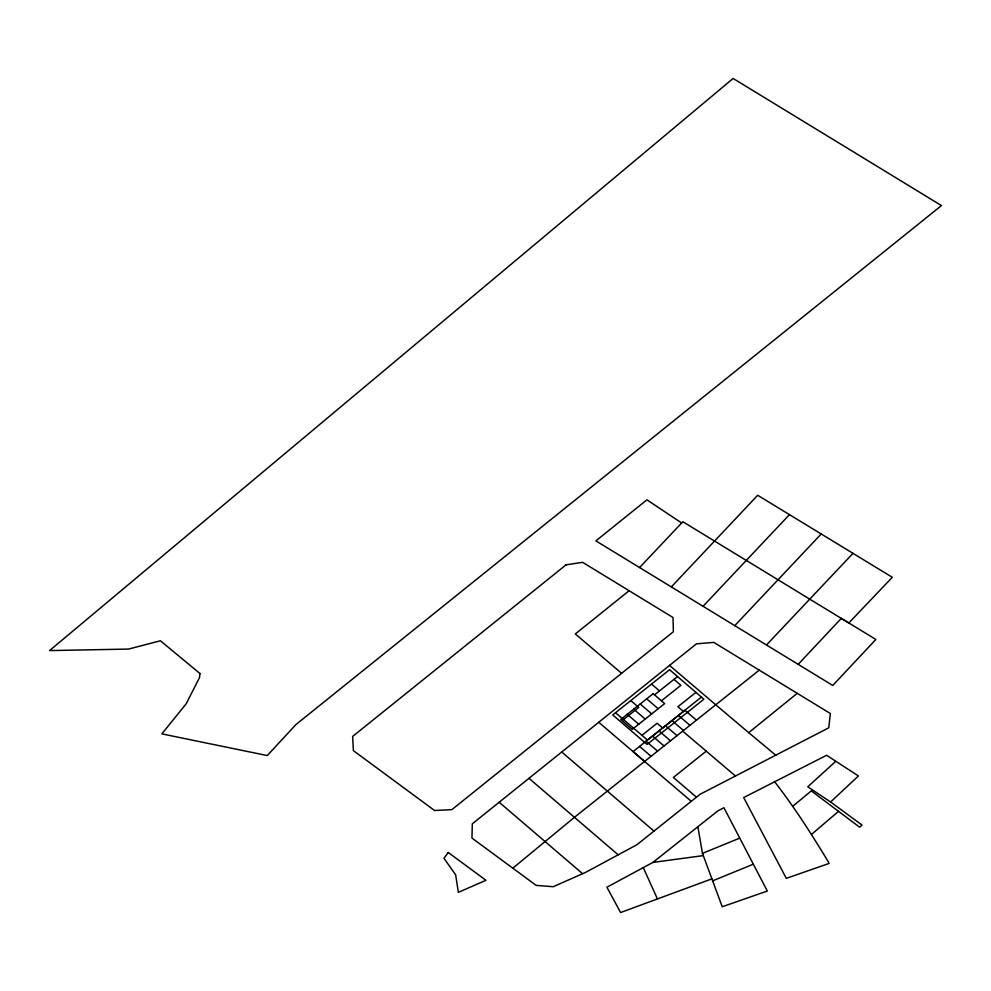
<?xml version="1.0" encoding="UTF-8"?>
<svg xmlns="http://www.w3.org/2000/svg" width="991" height="991" viewBox="0 0 991 991"><rect width="100%" height="100%" fill="white"/><g stroke="black" fill="none" stroke-linecap="round" stroke-linejoin="round"><path stroke-width="1.49" d="M681.647 522.988L646.925 499.823L595.888 540.875L703.065 606.294L789.468 514.639M703.065 606.294L734.777 625.643L821.217 533.976L892.296 577.295L848.816 622.98L682.861 521.737L639.579 567.533M734.777 625.643L766.464 644.992L852.991 553.35M798.189 664.342L841.309 618.372L875.871 639.468L832.762 685.45L766.464 644.992M671.328 586.92L757.694 495.277L821.217 533.976M835.524 761.522L807.776 786.804L830.619 801.992L858.417 775.953L826.605 755.278L743.684 797.557L786.321 878.348L829.009 863.458L828.216 861.613C811.555 834.187 794.287 806.996 774.541 781.664M811.505 834.422L838.535 811.344M512.83 868.19L574.507 817.265L759.255 670.139M792.627 806.364L811.295 790.892L859.631 827.188L862.034 825.082L830.619 801.992M715.75 704.799L748.701 732.659L797.247 693.316M629.112 590.723L575.313 633.967L621.617 673.31M669.532 665.444L696.438 643.84L713.78 642.391L830.359 713.52L828.736 727.815L700.067 794.287L636.928 844.716L585.693 872.34L553.226 886.71L536.156 885.384L471.951 838.076L472.323 823.806L669.544 665.419L715.775 704.812M706.236 751.153L673.372 777.464L696.45 797.173M623.5 719.54L638.737 707.413L630.784 700.587M654.518 694.864L677.522 676.556M661.418 700.798L680.879 685.314L673.979 679.38M641.957 735.322L657.144 723.244L662.632 727.964M695.93 692.387L677.894 706.732L683.381 711.464M701.417 697.107L647.47 740.029L615.522 712.727M711.848 878.868L620.589 912.538L606.913 887.218L652.896 862.418L717.88 810.861L723.938 807.739L767.319 891.033L722.228 906.753L702.47 853.362L739.497 838.213M712.566 880.875L752.887 864.375M652.896 862.418L702.867 855.667L697.862 826.717M748.701 732.659L775.742 755.192M682.675 731.11L735.446 776.015M598.75 722.29L691.272 801.323M561.736 752.008L653.986 831.102M528.983 778.319L618.186 854.824M582.621 873.703L499.179 802.252M696.462 720.184L684.954 710.287L633.088 751.562L644.584 761.447M651.533 684.075L659.486 690.913M678.463 715.452L689.971 725.338M646.677 698.853L658.185 708.738M671.985 720.606L683.493 730.503M640.198 704.006L651.694 713.904M665.506 725.771L677.002 735.656M633.707 709.172L645.215 719.057M659.015 730.924L670.523 740.822M627.229 714.325L638.724 724.223M652.536 736.09L664.032 745.975M646.045 741.243L657.553 751.141M639.567 746.409L651.075 756.294M643.283 867.608L657.392 898.862M200.009 673.57L199.464 677.658L186.221 703.759L161.855 733.873L267.273 755.563L295.9 724.582L941.45 205.571L733.117 78.462L49.55 650.592L128.582 649.068L160.406 640.768L200.009 673.57M448.254 852.495L443.98 858.293L455.649 874.818L458.362 892.346L485.962 880.293L448.254 852.495M566.059 564.833L352.66 736.412L353.366 750.621L434.541 810.489L451.871 809.647L673.385 631.725L673.025 617.529L582.621 562.331L566.059 564.833M669.569 669.718L612.748 714.932L647.049 744.439L703.883 699.212L669.569 669.718M653.156 693.688L620.738 719.491L632.246 729.376L664.664 703.585L653.156 693.688"/></g></svg>
